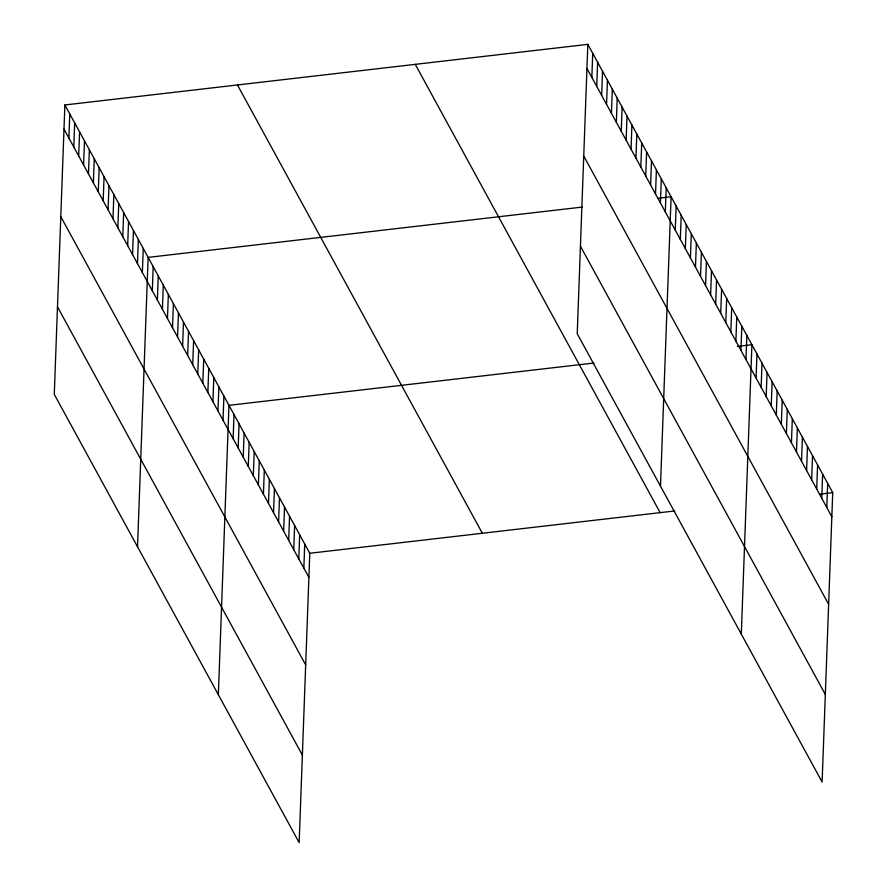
<?xml version="1.0" encoding="UTF-8"?>
<svg xmlns="http://www.w3.org/2000/svg" width="887" height="887" viewBox="0 0 887 887"><rect width="100%" height="100%" fill="white"/><g stroke="black" fill="none" stroke-linecap="round" stroke-linejoin="round"><path stroke-width="1.33" d="M64.884 104.965L54.273 394.349L299.163 842.65L309.774 553.266L64.884 104.965L587.837 44.35L832.727 492.651L822.116 782.035L577.226 333.734L587.837 44.35M68.898 138.039L69.774 113.935M73.787 147.009L74.674 122.905M78.688 155.979L79.575 131.864M83.589 164.938L84.476 140.833M88.489 173.907L89.365 149.803M93.379 182.877L94.266 158.762M98.28 191.836L99.167 167.732M103.18 200.806L104.067 176.69M108.081 209.775L108.957 185.66M112.971 218.734L113.858 194.63M117.871 227.704L118.758 203.589M122.772 236.674L123.659 212.558M127.673 245.632L128.548 221.528M132.562 254.602L133.449 230.487M137.463 263.561L138.35 239.457M142.363 272.531L143.25 248.427M137.529 546.769L148.14 257.385L582.16 207.081M152.309 290.748L153.196 266.632M157.365 299.994L158.252 275.879M162.41 309.241L163.297 285.126M167.466 318.477L168.353 294.373M172.521 327.724L173.397 303.62M177.566 336.971L178.453 312.867M182.622 346.218L183.498 322.114M187.667 355.465L188.554 331.361M192.723 364.712L193.61 340.608M197.768 373.959L198.655 349.855M202.824 383.206L203.711 359.102M207.868 392.453L208.755 368.338M212.924 401.7L213.811 377.585M217.98 410.947L218.856 386.832M223.025 420.194L223.912 396.079M218.346 694.709L228.957 405.326L593.946 363.016M233.126 438.677L234.013 414.573M238.182 447.924L239.069 423.82M243.226 457.171L244.113 433.067M248.282 466.418L249.169 442.314M253.327 475.665L254.214 451.561M258.383 484.912L259.27 460.808M263.439 494.159L264.315 470.055M268.484 503.406L269.371 479.302M273.54 512.653L274.416 488.537M278.585 521.9L279.472 497.784M283.64 531.147L284.527 507.031M288.685 540.394L289.572 516.278M293.741 549.641L294.628 525.525M298.786 558.877L299.673 534.772M303.842 568.123L304.729 544.019M591.851 77.424L592.727 53.32M596.74 86.394L597.627 62.278M601.641 95.352L602.528 71.248M606.542 104.322L607.429 80.218M611.442 113.292L612.318 89.177M616.343 122.251L617.219 98.147M621.233 131.221L622.12 107.116M626.133 140.19L627.02 116.075M631.034 149.149L631.91 125.045M635.935 158.119L636.811 134.015M640.824 167.089L641.711 142.973M645.725 176.047L646.612 151.943M650.626 185.017L651.513 160.902M655.526 193.987L656.402 169.872M660.416 202.946L661.303 178.841M665.317 211.915L666.204 187.8M660.482 486.154L671.104 196.77L657.821 198.311M675.262 230.121L676.149 206.017M680.318 239.368L681.205 215.264M685.363 248.615L686.25 224.511M690.419 257.862L691.306 233.758M695.475 267.109L696.35 243.005M700.519 276.356L701.406 252.252M705.575 285.603L706.451 261.499M710.62 294.85L711.507 270.735M715.676 304.097L716.563 279.982M720.721 313.344L721.608 289.229M725.777 322.591L726.664 298.475M730.821 331.838L731.708 307.722M735.877 341.085L736.764 316.969M740.933 350.321L741.809 326.216M745.978 359.568L746.865 335.463M741.299 634.094L751.91 344.71L737.308 346.407M756.079 378.062L756.966 353.957M761.135 387.309L762.022 363.204M766.18 396.556L767.067 372.451M771.235 405.802L772.122 381.698M776.28 415.049L777.167 390.934M781.336 424.296L782.223 400.181M786.392 433.543L787.268 409.428M791.437 442.79L792.324 418.675M796.493 452.037L797.369 427.922M801.538 461.284L802.425 437.169M806.593 470.52L807.48 446.416M811.638 479.767L812.525 455.663M816.694 489.014L817.581 464.91M821.75 498.261L822.626 474.157M826.795 507.508L827.682 483.404M309.774 553.266L674.763 510.956M819.455 494.181L832.727 492.651M586.95 68.454L831.851 516.755M583.735 156.001L828.635 604.302M580.431 246.198L825.331 694.488M415.26 64.352L660.161 512.653M237.45 84.964L482.351 533.264M63.997 129.081L308.898 577.37M60.782 216.616L305.682 664.917M57.478 306.813L302.378 755.114"/></g></svg>
